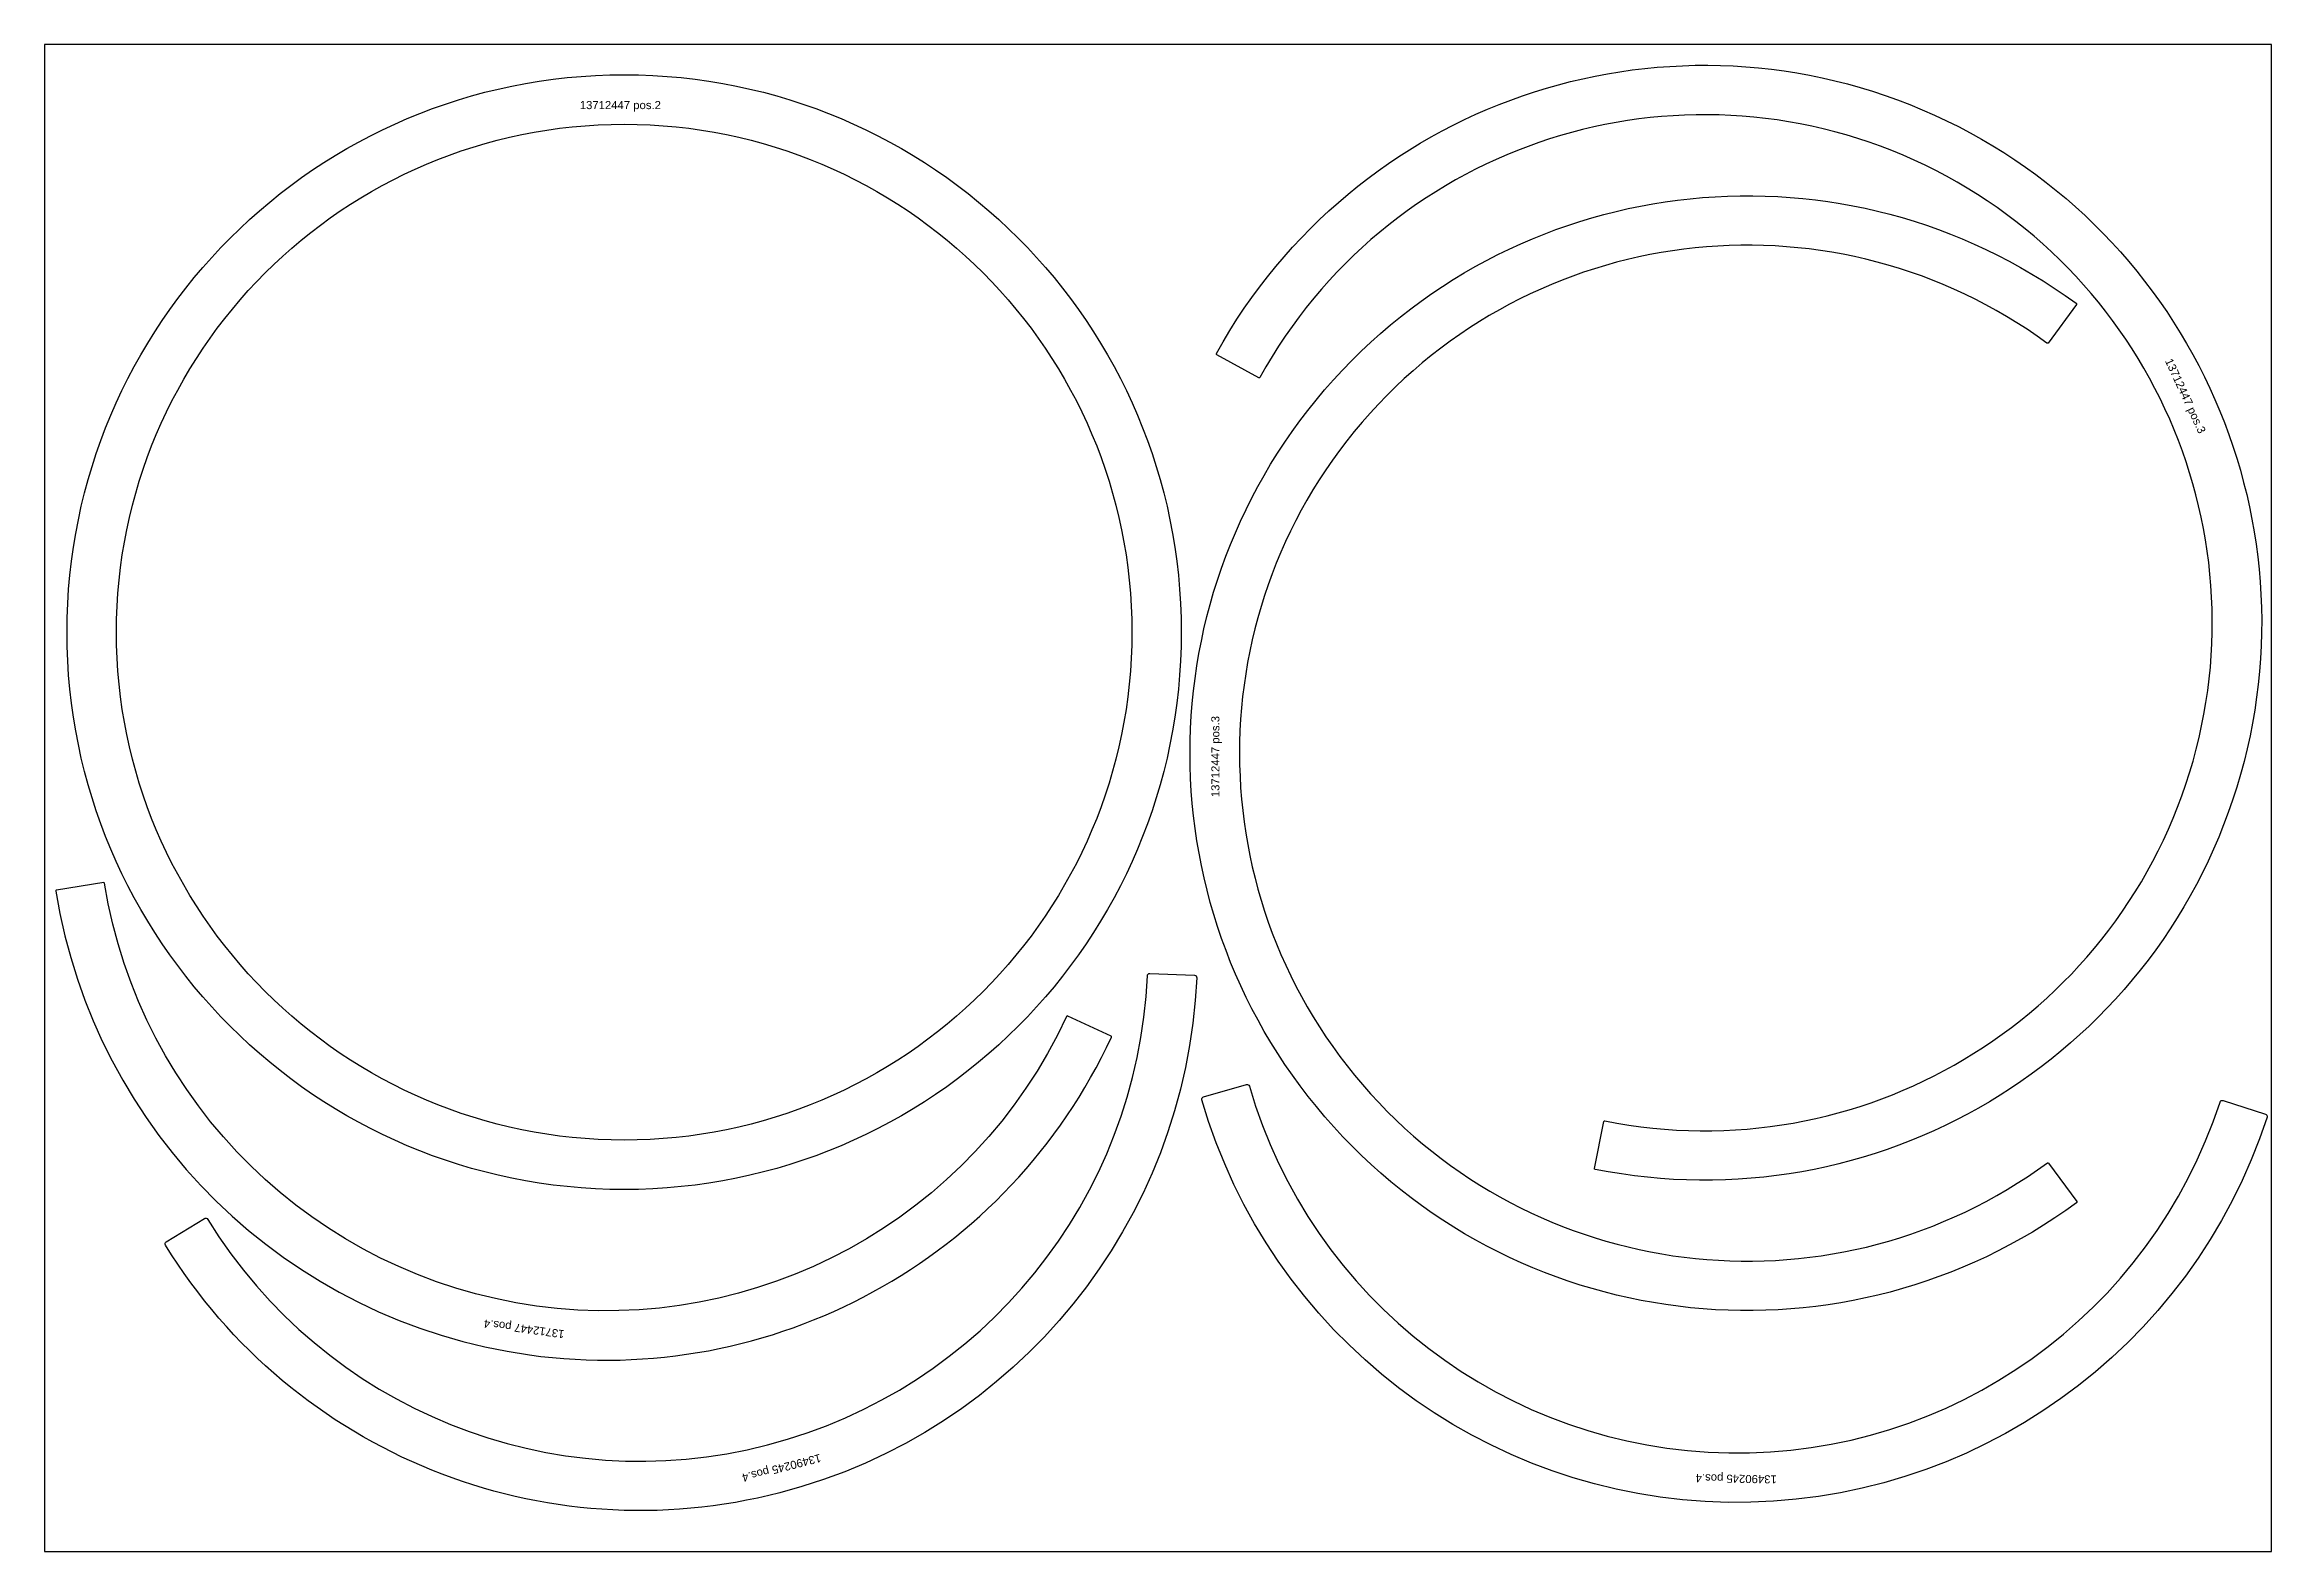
# Model space of a CAD drawing. Header units: millimetres. Extents: x 15019 to 17769, y 6736 to 8596.
import ezdxf

# ---------------------------------------------------------------- set-up
doc = ezdxf.new("R2010")
doc.units = ezdxf.units.MM
for name, color, linetype in [('13712447', 7, 'Continuous'), ('13918180', 7, 'Continuous'), ('Texto', 3, 'Continuous')]:
    doc.layers.add(name, color=color, linetype=linetype)
doc.styles.get("Standard").update_dxf_attribs({"font": 'arial.ttf'})

msp = doc.modelspace()

# ---------------------------------------------------------------- linework, layer by layer
msp.add_lwpolyline([(15019.2, 6736.3), (17769.2, 6736.3), (17769.2, 8596.3), (15019.2, 8596.3)], close=True)
at = {"layer": '13712447', "color": 6}
for points in [[(16944.9, 7267, -0.413747), (16946.1, 7267.7, 1.971481), (16520, 8185.5, -0.413747), (16518.6, 8185.1), (16466.9, 8213.5, -0.41464), (16466.5, 8214.9, -1.971816), (16934, 7207.9, -0.41464), (16933.2, 7209.1)], [(17493.4, 8227.9, -0.413747), (17492, 8227.7, 1.971481), (17492.5, 7215.9, -0.413747), (17493.9, 7215.6), (17528.8, 7168.1, -0.41464), (17528.6, 7166.7, -1.971816), (17528.1, 8276.9, -0.41464), (17528.3, 8275.5)], [(16282.7, 7397.2, 0.413747), (16281.4, 7396.7, -0.740079), (15093.4, 7561, 0.413747), (15092.3, 7561.8), (15034, 7552.6, 0.41464), (15033.2, 7551.4, 0.740185), (16336.7, 7371.2, 0.41464), (16336.3, 7372.5)]]:
    msp.add_lwpolyline(points, format="xyb", close=True, dxfattribs=at)
for radius in [688, 627]:
    msp.add_circle((15735, 7871), radius, dxfattribs=at)
at = {"layer": '13918180', "color": 6}
for points in [[(15169.6, 7118.6), (15216.6, 7147.2, -0.41282), (15220.7, 7146.2, 0.739034), (16381.2, 7446.9, -0.41282), (16384.3, 7449.8), (16439.3, 7447.6, -0.415497), (16442.1, 7444.5, -0.73933), (15168.6, 7114.5, -0.415497)], [(16450.5, 7297.6), (16503.4, 7312.6, -0.41282), (16507.1, 7310.6, 0.739034), (17705.7, 7291, -0.41282), (17709.4, 7292.9), (17761.8, 7276.2, -0.415497), (17763.8, 7272.4, -0.73933), (16448.4, 7293.9, -0.415497)]]:
    msp.add_lwpolyline(points, format="xyb", close=True, dxfattribs=at)

# ---------------------------------------------------------------- texts
at = {"layer": 'Texto', "color": 6, "insert": (15680.2, 8526.6), "char_height": 10, "attachment_point": 1}
msp.add_mtext_dynamic_manual_height_columns('13712447 pos.2', width=397.047, gutter_width=12.5, heights=[0], dxfattribs=at)
at = {"layer": 'Texto', "color": 6, "char_height": 10, "attachment_point": 1}
for s, width, insert, rotation in [('13712447 pos.3', 397.047, (17646.5, 8210.2), 294.9033), ('13712447 pos.3', 397.047, (16460.1, 7667.3), 90.0256), ('13712447 pos.4', 397.047, (15660.4, 6999.2), 172.1271), ('{\\W7.38386;  }13490245 pos.4', 212.651, (16034.7, 6861.5), 194.5265), ('{\\W7.38386;  }13490245 pos.4', 212.651, (17215.6, 6819.2), 179.064)]:
    msp.add_mtext_dynamic_manual_height_columns(s, width=width, gutter_width=12.5, heights=[0], dxfattribs=dict(at, insert=insert, rotation=rotation))

doc.saveas('drawing.dxf')
